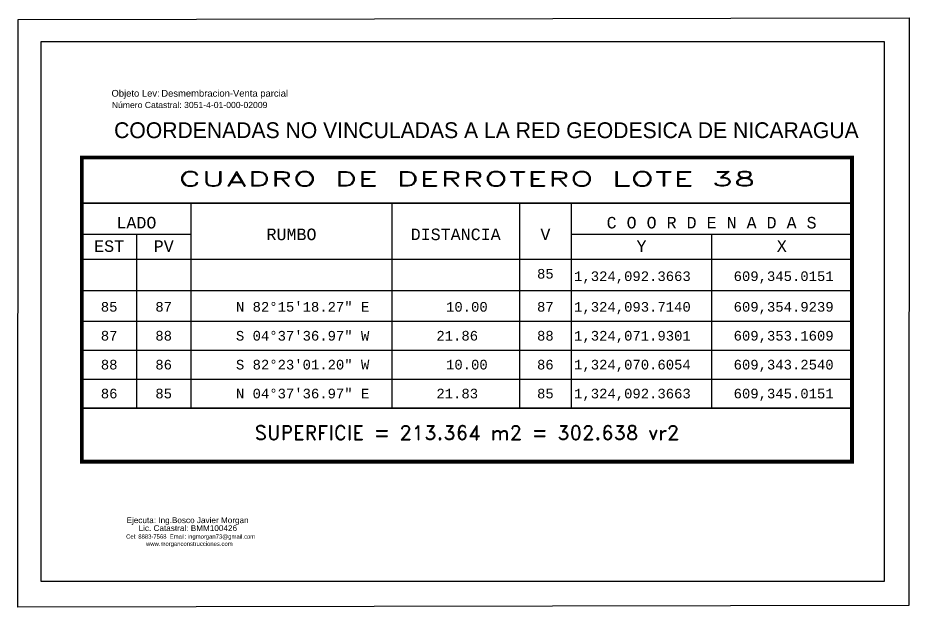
# Paper-space layout 'LAMINA DE TRABAJO' of a CAD drawing. Header units: millimetres. Extents: x 614660 to 615345, y 1320431 to 1320883.
# Drawn here: x 615014.7 to 615345.1, y 1320431.2 to 1320649.5 of the extents above; entities that cross this region are included whole.
import ezdxf
from ezdxf.enums import TextEntityAlignment as Align

# ---------------------------------------------------------------- set-up
doc = ezdxf.new("R2010")
doc.units = ezdxf.units.MM
for name, color, linetype in [('0 - TEXTO', 5, 'Continuous'), ('CVL_CUADCON', 1, 'Continuous'), ('CVL_CUADCON_LIN', 8, 'Continuous'), ('CVL_CUADCON_TIT', 1, 'Continuous'), ('CVL_CUADCON_TX', 2, 'Continuous')]:
    doc.layers.add(name, color=color, linetype=linetype)
doc.styles.add('HECTOR LOPEZ', font='arial.ttf')
doc.styles.add('HUECA1', font='HUECA1.shx')
doc.styles.add('MONOTXT4', font='Monotxt4.shx')
doc.styles.get("Standard").update_dxf_attribs({"font": 'TCCM____.TTF'})
doc.styles.add('Style-ENGINEERING', font='ENGINEERING.shx')

psp = doc.layouts.new('LAMINA DE TRABAJO')

# ---------------------------------------------------------------- linework, layer by layer
at = {"color": 4}
psp.add_lwpolyline([(615014.864, 1320648.797), (615345.082, 1320649.456), (615344.951, 1320431.906), (615014.733, 1320431.247)], close=True, dxfattribs=at)
at = {"color": 18, "lineweight": 30, "true_color": 0x000000}
psp.add_lwpolyline([(615023.422, 1320640.692), (615335.82, 1320640.692), (615335.82, 1320440.75), (615023.422, 1320440.75)], close=True, dxfattribs=at)
at = {"layer": 'CVL_CUADCON', "color": 18, "linetype": 'Continuous', "true_color": 0x000000, "const_width": 1.427, "flags": 128}
psp.add_lwpolyline([(615038.476, 1320597.764), (615323.861, 1320597.764), (615323.861, 1320485.117), (615038.476, 1320485.117)], close=True, dxfattribs=at)
at = {"layer": 'CVL_CUADCON', "color": 18, "linetype": 'Continuous', "true_color": 0x000000, "const_width": 0.535, "flags": 128}
for points in [[(615038.476, 1320580.818), (615323.861, 1320580.818)], [(615038.476, 1320560.056), (615323.861, 1320560.056)], [(615038.476, 1320504.983), (615323.861, 1320504.983)]]:
    psp.add_lwpolyline(points, dxfattribs=at)
at = {"layer": 'CVL_CUADCON_LIN', "color": 18, "linetype": 'Continuous', "true_color": 0x000000}
for p, q in [((615078.903, 1320580.818), (615078.903, 1320504.983)), ((615153.382, 1320580.818), (615153.382, 1320504.983)), ((615200.64, 1320580.818), (615200.64, 1320504.983)), ((615219.86, 1320580.818), (615219.86, 1320504.983)), ((615038.476, 1320569.298), (615078.903, 1320569.298)), ((615058.673, 1320569.298), (615058.673, 1320504.983)), ((615219.86, 1320569.298), (615323.861, 1320569.298)), ((615271.86, 1320569.298), (615271.86, 1320504.983)), ((615038.476, 1320548.44), (615323.861, 1320548.44)), ((615038.476, 1320537.1), (615323.861, 1320537.1)), ((615038.476, 1320526.394), (615323.861, 1320526.394)), ((615038.476, 1320515.689), (615323.861, 1320515.689)), ((615038.476, 1320504.983), (615323.861, 1320504.983))]:
    psp.add_line(p, q, dxfattribs=at)

# ---------------------------------------------------------------- texts
at = {"color": 7, "lineweight": 50, "style": 'HECTOR LOPEZ'}
for s, p in [('Objeto Lev:', (615049.443, 1320620.269)), ('Desmembracion-Venta parcial', (615067.898, 1320620.265))]:
    psp.add_text(s, height=2.5, dxfattribs=at).set_placement(p)
at = {"attachment_point": 1, "style": 'Style-ENGINEERING'}
for s, insert, char_height, width in [('{\\fArial|b0|i0|c0|p34;Número Catastral: 3051-4-01-000-02009}', (615049.559, 1320618.336), 2.28556, 112.12805), ('{\\fArial|b0|i0|c0|p34;Ejecuta: Ing.Bosco Javier Morgan}', (615055.023, 1320464.53), 2.16652, 84.89735), ('{\\fArial|b0|i0|c0|p34;Lic. Catastral: BMM100426}', (615059.482, 1320461.591), 2.16652, 84.89735), ('{\\fArial|b0|i0|c0|p34;www.morganconstrucciones.com}', (615062.26, 1320455.489), 1.56559, 84.89735)]:
    psp.add_mtext(s, dxfattribs=dict(at, insert=insert, char_height=char_height, width=width))
at = {"color": 1, "insert": (615054.876, 1320458.18), "char_height": 1.56559, "width": 84.89735, "attachment_point": 1, "style": 'Style-ENGINEERING'}
psp.add_mtext('{\\fArial|b0|i0|c0|p34;Cel: 8883-7568  Email: ingmorgan73@gmail.com}', dxfattribs=at)
at = {"layer": '0 - TEXTO', "transparency": 33554687}
psp.add_text('COORDENADAS NO VINCULADAS A LA RED GEODESICA DE NICARAGUA', height=5.85785, dxfattribs=at).set_placement((615188.385, 1320604.92), align=Align.CENTER)
at = {"layer": 'CVL_CUADCON_TIT', "color": 18, "true_color": 0x000000, "style": 'HUECA1', "width": 1.459526}
psp.add_text('CUADRO DE DERROTERO LOTE 38', height=5.35278, dxfattribs=at).set_placement((615074.161, 1320587.166), (615288.176, 1320587.166), align=Align.FIT)
at = {"layer": 'CVL_CUADCON_TIT', "color": 18, "true_color": 0x000000, "style": 'MONOTXT4'}
for s, height, p in [('LADO', 4.2822, (615058.673, 1320571.472)), ('C O O R D E N A D A S', 4.28222, (615271.857, 1320571.472)), ('EST', 4.2822, (615048.575, 1320562.779)), ('PV', 4.2822, (615068.808, 1320562.779)), ('Y', 4.282, (615245.878, 1320562.779)), ('X', 4.282, (615297.871, 1320562.779))]:
    psp.add_text(s, height=height, dxfattribs=at).set_placement(p, align=Align.CENTER)
at = {"layer": 'CVL_CUADCON_TIT', "color": 18, "true_color": 0x000000}
for s, height, style, p in [('RUMBO', 4.2822, 'MONOTXT4', (615116.162, 1320569.288)), ('DISTANCIA', 4.2822, 'MONOTXT4', (615177.006, 1320569.288)), ('V', 4.282, 'MONOTXT4', (615210.264, 1320569.288)), ('SUPERFICIE = 213.364 m2 = 302.638 vr2', 5.35278, 'HUECA1', (615181.168, 1320495.823))]:
    psp.add_text(s, height=height, dxfattribs=dict(at, style=style)).set_placement(p, align=Align.MIDDLE)
at = {"layer": 'CVL_CUADCON_TX', "color": 18, "true_color": 0x000000, "style": 'MONOTXT4'}
for s, p in [('85', (615210.25, 1320552.901)), ('85', (615048.575, 1320540.668)), ('87', (615068.788, 1320540.668)), ('87', (615210.25, 1320540.668)), ('87', (615048.575, 1320529.963)), ('88', (615068.788, 1320529.963)), ('88', (615210.25, 1320529.963)), ('88', (615048.575, 1320519.257)), ('86', (615068.788, 1320519.257)), ('86', (615210.25, 1320519.257)), ('86', (615048.575, 1320508.551)), ('85', (615068.788, 1320508.551)), ('85', (615210.25, 1320508.551))]:
    psp.add_text(s, height=3.5685, dxfattribs=at).set_placement(p, align=Align.CENTER)
for s, height, p in [('1,324,092.3663', 3.56852, (615220.898, 1320552.009)), ('609,345.0151', 3.56852, (615280.029, 1320552.009)), ('N 82%%d15\'18.27" E', 3.56852, (615095.572, 1320540.668)), ('10.00', 3.5685, (615173.437, 1320540.668)), ('1,324,093.7140', 3.56852, (615220.898, 1320540.668)), ('609,354.9239', 3.56852, (615280.029, 1320540.668)), ('S 04%%d37\'36.97" W', 3.56852, (615095.572, 1320529.963)), ('21.86', 3.5685, (615169.869, 1320529.963)), ('1,324,071.9301', 3.56852, (615220.898, 1320529.963)), ('609,353.1609', 3.56852, (615280.029, 1320529.963)), ('S 82%%d23\'01.20" W', 3.56852, (615095.572, 1320519.257)), ('10.00', 3.5685, (615173.437, 1320519.257)), ('1,324,070.6054', 3.56852, (615220.898, 1320519.257)), ('609,343.2540', 3.56852, (615280.029, 1320519.257)), ('N 04%%d37\'36.97" E', 3.56852, (615095.572, 1320508.551)), ('21.83', 3.5685, (615169.869, 1320508.551)), ('1,324,092.3663', 3.56852, (615220.898, 1320508.551)), ('609,345.0151', 3.56852, (615280.029, 1320508.551))]:
    psp.add_text(s, height=height, dxfattribs=at).set_placement(p)

doc.saveas('drawing.dxf')
